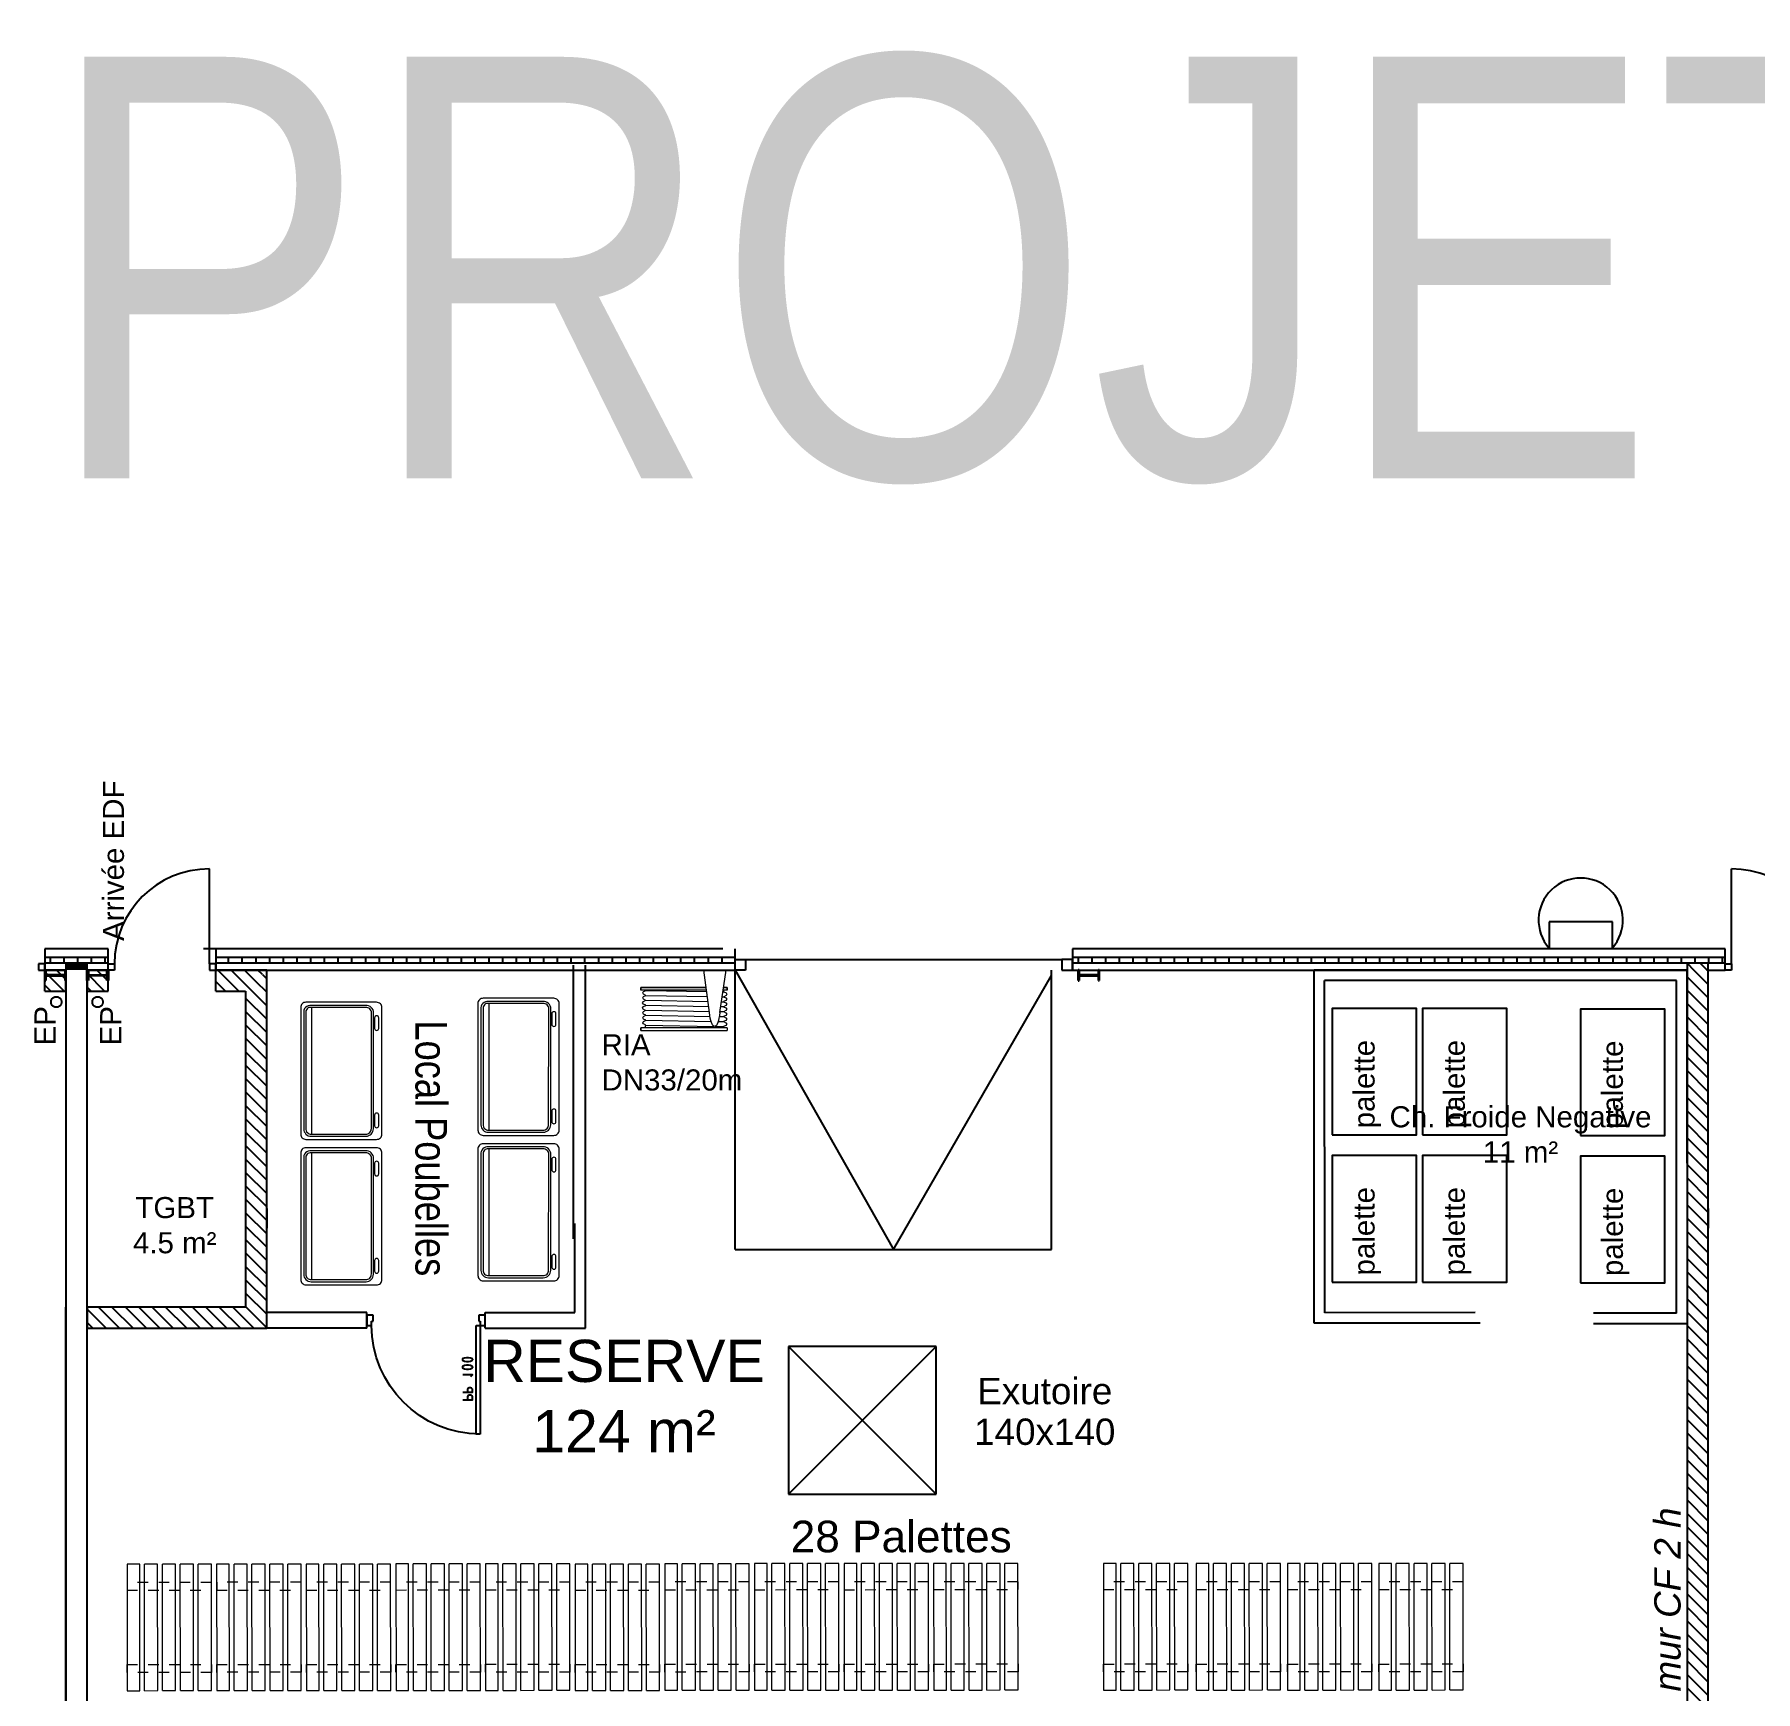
# Model space of a CAD drawing. Header units: millimetres. Extents: x 15590 to 15992, y 1055 to 1132.
# Drawn here: x 15840.6 to 15856.93, y 1108.51 to 1124.23 of the extents above; entities that cross this region are included whole.
import ezdxf

# ---------------------------------------------------------------- set-up
doc = ezdxf.new("R2010")
doc.units = ezdxf.units.MM
doc.header["$MEASUREMENT"] = 0
for name, pattern in [('Cache', [564.444447, 282.222223, -282.222223]), ('CACHE2', [0.1875, 0.125, -0.0625]), ('Tirets', [0.004586, 0.002822, -0.001764])]:
    doc.linetypes.add(name, pattern=pattern)
doc.layers.get('0').update_dxf_attribs({"lineweight": 9})
for name, color, linetype in [('03_Projet', 7, 'Continuous'), ('05_Textes', 7, 'Continuous'), ('59', 7, 'Continuous'), ('AEP-PTT-EDF', 7, 'Continuous'), ('Cotation', 7, 'Continuous'), ('EP', 7, 'Continuous'), ('FAMILLES', 8, 'Continuous'), ('frais', 5, 'Continuous'), ('le cartouche', 7, 'Continuous'), ('Mobilier', 252, 'Continuous'), ('murs exterieurs.P', 7, 'Continuous'), ('murs interieurs.P', 7, 'Continuous'), ('objet', 7, 'Continuous'), ('palette', 8, 'Continuous'), ('Parois', 7, 'Continuous'), ('structure', 7, 'Continuous'), ('surgeles', 4, 'Continuous'), ('texte.VETTI', 7, 'Continuous')]:
    doc.layers.add(name, color=color, linetype=linetype)
for name, color, linetype, lineweight in [('DM cloison', 7, 'Continuous', 9), ('DM Divers', 7, 'Continuous', 9), ('DM RIA', 7, 'Continuous', 9)]:
    doc.layers.add(name, color=color, linetype=linetype, lineweight=lineweight)
doc.styles.add('Arial', font='arial.ttf')
doc.styles.add('Arial Narrow', font='ARIALN.TTF', dxfattribs={"height": 0.3})
doc.styles.add('GENERATED_STYLE_2', font='')
doc.styles.add('GENERATED_STYLE_3', font='')
doc.styles.get("Standard").update_dxf_attribs({"font": 'swiss.ttf', "height": 0.2})
doc.styles.get('GENERATED_STYLE_2').set_extended_font_data('Arial Occidental')
doc.styles.get('GENERATED_STYLE_3').set_extended_font_data('Arial Occidental', italic=True)
pattern_1 = [(135, (15832.56519, 1074.85421), (-0.06363961, -0.06363961), [])]
pattern_2 = [(90, (15832.56519, 1074.85421), (-0.13, 8e-18), []), (180, (15832.56519, 1074.85421), (-8e-18, -0.13), [])]

# ---------------------------------------------------------------- blocks, each defined once
blk = doc.blocks.new('*U47')
at = {"layer": 'DM RIA', "color": 1, "linetype": 'Continuous'}
for p, q in [((313, 0), (104, 0)), ((158, -403), (104, 0)), ((313, 0), (253, -403)), ((-495, -191), (-495, -165)), ((-495, -165), (-495, -191)), ((-495, -165), (116, -165)), ((126, -165), (-495, -165)), ((130, -191), (-495, -191)), ((-447, -287), (144, -297)), ((-446, -191), (-446, -193)), ((-446, -240), (138, -250)), ((-445, -193), (131, -203)), ((269, -300), (291, -300)), ((276, -253), (291, -253)), ((283, -206), (292, -206)), ((325, -191), (285, -191)), ((325, -165), (289, -165)), ((291, -191), (291, -206)), ((296, -165), (325, -165)), ((325, -165), (325, -191)), ((325, -191), (325, -165)), ((-447, -334), (150, -345)), ((-446, -381), (156, -392)), ((-446, -429), (162, -439)), ((-446, -476), (-446, -477)), ((-446, -476), (171, -487)), ((240, -488), (291, -489)), ((250, -441), (291, -442)), ((255, -394), (291, -394)), ((262, -347), (291, -347)), ((291, -347), (291, -347)), ((291, -442), (291, -442)), ((-495, -574), (-495, -548)), ((325, -548), (-495, -548)), ((-495, -548), (-495, -574)), ((-495, -574), (325, -574)), ((-446, -523), (201, -534)), ((210, -534), (291, -536)), ((291, -536), (291, -548)), ((325, -548), (325, -574))]:
    blk.add_line(p, q, dxfattribs=at)
at = {"layer": 'DM RIA', "color": 1, "linetype": 'Continuous', "extrusion": (0, 0, -1)}
for centre, major_axis, start_param, end_param in [((-349, -312), (-128, 2), 5.58648, 6.97989), ((-348, -265), (-128, 2), 5.586496, 6.979875), ((-347, -218), (-128, 2), 5.58648, 6.97989), ((193, -276), (128, 0), 5.586483, 6.979887), ((193, -324), (128, 0), 5.586483, 6.979887), ((194, -229), (128, 0), 5.586483, 6.979887), ((-350, -360), (-128, 2), 5.58648, 6.97989), ((-348, -407), (-128, 2), 5.586491, 6.97988), ((-348, -454), (-128, 2), 5.586496, 6.979875), ((-347, -501), (-128, 2), 5.58648, 6.97989), ((206, -365), (0, -170), 4.940257, 7.626113), ((193, -371), (128, 0), 5.586483, 6.979887), ((193, -418), (128, 0), 5.586483, 6.979887), ((193, -465), (128, 0), 5.586483, 6.979887), ((193, -512), (128, 0), 5.586483, 6.979887), ((-328, -497), (-121, -41), 5.930977, 6.635394)]:
    blk.add_ellipse(centre, major_axis=major_axis, ratio=0.287901, start_param=start_param, end_param=end_param, dxfattribs=at)
blk = doc.blocks.new('RIA 33 20')
at = {"layer": 'DM RIA', "insert": (-608, 627), "char_height": 200, "width": 2384.82, "attachment_point": 1}
blk.add_mtext('{\\fArial|b0|i0|c0|p34;\\C1;RIA\\PDN33/20m}', dxfattribs=at)
blk = doc.blocks.new('Poubelle 1.30x0.77')
at = {"color": 7, "linetype": 'Continuous', "lineweight": 9}
blk.add_line((1.249, 0.668), (0.05, 0.668), dxfattribs=at)
for points in [[(1.25, 0.77), (0.05, 0.77, 0.418752), (0, 0.72), (0, 0.05, 0.431472), (0.05, 0), (1.25, 0, 0.434675), (1.3, 0.05), (1.3, 0.72, 0.441699)], [(0.1, 0.08), (1.199, 0.078, 0.445076), (1.271, 0.155), (1.271, 0.67, 0.499428), (1.198, 0.741), (0.099, 0.741, 0.41626), (0.03, 0.671), (0.03, 0.15, 0.416121)], [(0.104, 0.1), (1.199, 0.098, 0.445076), (1.251, 0.154), (1.251, 0.671, 0.517979), (1.2, 0.721), (0.103, 0.721, 0.45099), (0.05, 0.669), (0.05, 0.154, 0.457206)], [(0.13, 0.03), (0.23, 0.03, 0.999999), (0.23, 0.07), (0.13, 0.07, 0.999998)], [(1.053, 0.03), (1.153, 0.03, 0.999999), (1.153, 0.07), (1.053, 0.07, 0.999998)]]:
    blk.add_lwpolyline(points, format="xyb", close=True, dxfattribs=at)
blk = doc.blocks.new('PP100')
at = {"layer": '59', "color": 105, "linetype": 'Continuous'}
for p, q in [((107.5, 113), (103.5, 113)), ((103.5, 113), (103.5, 10)), ((107.5, 10), (107.5, 113)), ((0, 10), (4.5, 10)), ((0, 0), (0, 10)), ((6, 0), (0, 0)), ((4.5, 10), (4.5, 6)), ((4.5, 6), (6, 6)), ((6, 6), (6, 0)), ((103.5, 10), (107.5, 10)), ((106, 6), (107.5, 6)), ((106, 0), (106, 6)), ((112, 0), (106, 0)), ((107.5, 6), (107.5, 10)), ((107.5, 10), (112, 10)), ((112, 10), (112, 0))]:
    blk.add_line(p, q, dxfattribs=at)
for points in [[(91, 80.5, 0), (100, 80.5, 0), (100, 77.7, 0), (99.6, 76.8, 0), (99.2, 76.5, 0), (98.3, 76.2, 0), (97, 76.2, 0), (96.2, 76.5, 0), (95.7, 76.8, 0), (95.3, 77.7, 0), (95.3, 80.5, 0)], [(91, 73.3, 0), (100, 73.3, 0), (100, 70.5, 0), (99.6, 69.6, 0), (99.2, 69.3, 0), (98.3, 69, 0), (97, 69, 0), (96.2, 69.3, 0), (95.7, 69.6, 0), (95.3, 70.5, 0), (95.3, 73.3, 0)], [(98.7, 58.2, 0), (99.2, 57.6, 0), (100, 56.7, 0), (91, 56.7, 0)], [(100, 49.8, 0), (99.6, 50.7, 0), (98.3, 51.3, 0), (96.2, 51.7, 0), (94.9, 51.7, 0), (92.7, 51.3, 0), (91.4, 50.7, 0), (91, 49.8, 0), (91, 49.2, 0), (91.4, 48.3, 0), (92.7, 47.7, 0), (94.9, 47.4, 0), (96.2, 47.4, 0), (98.3, 47.7, 0), (99.6, 48.3, 0), (100, 49.2, 0), (100, 49.8, 0)], [(100, 42.6, 0), (99.6, 43.5, 0), (98.3, 44.1, 0), (96.2, 44.5, 0), (94.9, 44.5, 0), (92.7, 44.1, 0), (91.4, 43.5, 0), (91, 42.6, 0), (91, 42, 0), (91.4, 41.1, 0), (92.7, 40.5, 0), (94.9, 40.2, 0), (96.2, 40.2, 0), (98.3, 40.5, 0), (99.6, 41.1, 0), (100, 42, 0), (100, 42.6, 0)]]:
    blk.add_polyline3d(points, dxfattribs=at)
blk.add_arc((107.5, 10), 103, 90, 180, dxfattribs=at)
blk = doc.blocks.new('A$C0ED850CC')
at = {"layer": 'palette'}
blk.add_lwpolyline([(0, 0.8), (0, 0), (1.2, 0), (1.2, 0.8)], close=True, dxfattribs=at)
at = {"layer": 'palette', "insert": (0.063, 0.598), "char_height": 0.2, "width": 0.96772, "attachment_point": 1}
blk.add_mtext('palette', dxfattribs=at)
blk = doc.blocks.new('PALETTE')
at = {"layer": 'frais'}
blk.add_blockref('A$C0ED850CC', (-1.2, 0), dxfattribs=at)
blk = doc.blocks.new('A$C29413FD8')
at = {"layer": 'Mobilier', "color": 34, "linetype": 'Continuous', "lineweight": 9}
for p, q in [((0.125, 1.2), (0, 1.2)), ((0, 1.2), (0, 0)), ((0.125, 1.2), (0.125, 0)), ((0.295, 1.2), (0.17, 1.2)), ((0.17, 1.2), (0.17, 0)), ((0.295, 1.2), (0.295, 0)), ((0.465, 1.2), (0.34, 1.2)), ((0.34, 1.2), (0.34, 0)), ((0.465, 1.2), (0.465, 0)), ((0.635, 1.2), (0.51, 1.2)), ((0.51, 1.2), (0.51, 0)), ((0.635, 1.2), (0.635, 0)), ((0.8, 1.2), (0.68, 1.2)), ((0.68, 1.2), (0.68, 0)), ((0.8, 0), (0.8, 1.2)), ((0, 0), (0.125, 0)), ((0.17, 0), (0.295, 0)), ((0.34, 0), (0.465, 0)), ((0.51, 0), (0.635, 0)), ((0.68, 0), (0.8, 0))]:
    blk.add_line(p, q, dxfattribs=at)
at = {"layer": 'Mobilier', "color": 34, "linetype": 'CACHE2', "lineweight": 9, "ltscale": 0.8}
for points in [[(0, 1.027), (0.8, 1.027), (0.8, 0.953), (0, 0.953)], [(0, 0.173), (0.8, 0.173), (0.8, 0.247), (0, 0.247)]]:
    blk.add_lwpolyline(points, close=True, dxfattribs=at)

msp = doc.modelspace()

# ---------------------------------------------------------------- hatches: boundary and pattern name
at = {"layer": 'murs exterieurs.P', "linetype": 'Continuous', "ltscale": 1000}
h = msp.add_hatch(dxfattribs=at)
h.set_pattern_fill('ISOLANT_POLYSTYRENE_0005', color=256, scale=0.1, angle=90, style=0, pattern_type=2)
h.set_pattern_definition(pattern_2)
h.paths.add_polyline_path([(15841.003, 1115.473), (15840.703, 1115.473), (15840.703, 1115.423), (15841.003, 1115.423)], flags=0)
for points in [[(15840.903, 1115.353), (15841.003, 1115.353), (15841.003, 1115.423), (15840.903, 1115.423)], [(15841.103, 1115.423), (15841.003, 1115.423), (15841.003, 1115.353), (15841.103, 1115.353)]]:
    msp.add_hatch(color=256, dxfattribs=at).paths.add_polyline_path(points, flags=0)
h = msp.add_hatch(dxfattribs=at)
h.set_pattern_fill('ISOLANT_POLYSTYRENE_0005', color=256, scale=0.1, angle=90, style=0, pattern_type=2)
h.set_pattern_definition(pattern_2)
h.paths.add_polyline_path([(15841.303, 1115.473), (15841.003, 1115.473), (15841.003, 1115.423), (15841.303, 1115.423)], flags=0)
h = msp.add_hatch(dxfattribs=at)
h.set_pattern_fill('ISOLANT_POLYSTYRENE_0005', color=256, scale=0.1, angle=90, style=0, pattern_type=2)
h.set_pattern_definition(pattern_2)
h.paths.add_polyline_path([(15847.249, 1115.473), (15842.323, 1115.473), (15842.323, 1115.423), (15847.249, 1115.423)], flags=0)
h = msp.add_hatch(dxfattribs=at)
h.set_pattern_fill('ISOLANT_POLYSTYRENE_0005', color=256, scale=0.1, angle=90, style=0, pattern_type=2)
h.set_pattern_definition(pattern_2)
h.paths.add_polyline_path([(15856.639, 1115.473), (15850.449, 1115.473), (15850.449, 1115.423), (15856.639, 1115.423)], flags=0)
h = msp.add_hatch(dxfattribs=at)
h.set_pattern_fill('BRIQUES_DE_PAREMENT_0005', color=256, scale=0.1, angle=90, style=0, pattern_type=2)
h.set_pattern_definition(pattern_1)
h.paths.add_polyline_path([(15856.278, 1115.353), (15856.478, 1115.353), (15856.478, 1115.423), (15856.278, 1115.423)], flags=0)
at = {"layer": 'murs interieurs.P', "linetype": 'Continuous', "ltscale": 1000}
h = msp.add_hatch(dxfattribs=at)
h.set_pattern_fill('BRIQUES_DE_PAREMENT_0005', color=256, scale=0.1, angle=90, style=0, pattern_type=2)
h.set_pattern_definition(pattern_1)
h.paths.add_polyline_path([(15840.703, 1115.353), (15840.703, 1115.153), (15840.903, 1115.153), (15840.903, 1115.353)], flags=0)
h = msp.add_hatch(dxfattribs=at)
h.set_pattern_fill('BRIQUES_DE_PAREMENT_0005', color=256, scale=0.1, angle=90, style=0, pattern_type=2)
h.set_pattern_definition(pattern_1)
h.paths.add_polyline_path([(15841.103, 1115.353), (15841.103, 1115.153), (15841.303, 1115.153), (15841.303, 1115.353)], flags=0)
h = msp.add_hatch(dxfattribs=at)
h.set_pattern_fill('BRIQUES_DE_PAREMENT_0005', color=256, scale=0.1, angle=90, style=0, pattern_type=2)
h.set_pattern_definition(pattern_1)
h.paths.add_polyline_path([(15842.323, 1115.353), (15842.323, 1115.153), (15842.607, 1115.153), (15842.807, 1115.353)], flags=0)
h = msp.add_hatch(dxfattribs=at)
h.set_pattern_fill('BRIQUES_DE_PAREMENT_0005', color=256, scale=0.1, angle=90, style=0, pattern_type=2)
h.set_pattern_definition(pattern_1)
h.paths.add_polyline_path([(15842.807, 1111.956), (15842.807, 1115.353), (15842.607, 1115.153), (15842.607, 1112.156)], flags=0)
h = msp.add_hatch(dxfattribs=at)
h.set_pattern_fill('BRIQUES_DE_PAREMENT_0005', color=256, scale=0.1, angle=90, style=0, pattern_type=2)
h.set_pattern_definition(pattern_1)
h.paths.add_polyline_path([(15856.478, 1107.054), (15856.478, 1115.353), (15856.278, 1115.353), (15856.278, 1107.254)], flags=0)
h = msp.add_hatch(dxfattribs=at)
h.set_pattern_fill('BRIQUES_DE_PAREMENT_0005', color=256, scale=0.1, angle=90, style=0, pattern_type=2)
h.set_pattern_definition(pattern_1)
h.paths.add_polyline_path([(15842.607, 1112.156), (15841.103, 1112.156), (15841.103, 1111.956), (15842.807, 1111.956)], flags=0)

# ---------------------------------------------------------------- linework, layer by layer
at = {"layer": 'Cotation', "linetype": 'Continuous', "ltscale": 1000}
for p, q in [((15843.773, 1115.553), (15843.585, 1115.553)), ((15842.607, 1113.091), (15842.607, 1112.904)), ((15842.807, 1113.091), (15842.807, 1112.904)), ((15856.278, 1113.091), (15856.278, 1112.904)), ((15856.478, 1113.091), (15856.478, 1112.904))]:
    msp.add_line(p, q, dxfattribs=at)
at = {"layer": 'EP', "linetype": 'Tirets', "ltscale": 1000}
for centre in [(15840.811, 1115.05), (15841.203, 1115.05)]:
    msp.add_circle(centre, 0.05, dxfattribs=at)
at = {"layer": 'murs exterieurs.P', "linetype": 'Continuous', "ltscale": 1000}
for p, q in [((15842.263, 1115.413), (15842.263, 1116.313)), ((15856.699, 1115.413), (15856.699, 1116.313)), ((15840.703, 1115.413), (15840.643, 1115.413)), ((15840.643, 1115.413), (15840.643, 1115.353)), ((15840.703, 1115.553), (15840.703, 1115.473)), ((15841.003, 1115.473), (15840.703, 1115.473)), ((15840.703, 1115.473), (15840.703, 1115.423)), ((15840.703, 1115.353), (15840.703, 1115.413)), ((15840.903, 1115.423), (15840.903, 1115.353)), ((15841.303, 1115.473), (15841.003, 1115.473)), ((15841.103, 1115.353), (15841.103, 1115.423)), ((15841.303, 1115.473), (15841.303, 1115.553)), ((15841.303, 1115.423), (15841.303, 1115.473)), ((15841.303, 1115.413), (15841.363, 1115.413)), ((15841.303, 1115.353), (15841.303, 1115.413)), ((15841.363, 1115.413), (15841.363, 1115.353)), ((15842.323, 1115.413), (15842.263, 1115.413)), ((15842.263, 1115.413), (15842.263, 1115.353)), ((15842.323, 1115.553), (15842.323, 1115.473)), ((15847.249, 1115.473), (15842.323, 1115.473)), ((15842.323, 1115.473), (15842.323, 1115.423)), ((15842.323, 1115.353), (15842.323, 1115.413)), ((15847.249, 1115.473), (15847.249, 1115.553)), ((15847.249, 1115.423), (15847.249, 1115.473)), ((15847.249, 1115.453), (15847.349, 1115.453)), ((15847.249, 1115.353), (15847.249, 1115.453)), ((15847.349, 1115.453), (15847.349, 1115.353)), ((15847.349, 1115.453), (15850.349, 1115.453)), ((15850.449, 1115.453), (15850.349, 1115.453)), ((15850.349, 1115.453), (15850.349, 1115.353)), ((15850.449, 1115.553), (15850.449, 1115.473)), ((15856.639, 1115.473), (15850.449, 1115.473)), ((15850.449, 1115.473), (15850.449, 1115.423)), ((15850.449, 1115.353), (15850.449, 1115.453)), ((15856.278, 1115.423), (15856.278, 1115.353)), ((15856.478, 1115.353), (15856.478, 1115.423)), ((15856.639, 1115.473), (15856.639, 1115.553)), ((15856.639, 1115.423), (15856.639, 1115.473)), ((15856.639, 1115.413), (15856.699, 1115.413)), ((15856.639, 1115.353), (15856.639, 1115.413)), ((15856.699, 1115.413), (15856.699, 1115.353)), ((15840.643, 1115.353), (15840.703, 1115.353)), ((15841.363, 1115.353), (15841.303, 1115.353)), ((15842.263, 1115.353), (15842.323, 1115.353)), ((15847.349, 1115.353), (15847.249, 1115.353)), ((15850.349, 1115.353), (15850.449, 1115.353)), ((15856.699, 1115.353), (15856.639, 1115.353))]:
    msp.add_line(p, q, dxfattribs=at)
at = {"layer": 'murs exterieurs.P', "color": 31, "linetype": 'Continuous', "lineweight": 25, "ltscale": 1000}
for p, q in [((15840.703, 1115.423), (15840.703, 1115.353)), ((15840.703, 1115.423), (15841.003, 1115.423)), ((15841.003, 1115.423), (15841.303, 1115.423)), ((15841.303, 1115.353), (15841.303, 1115.423)), ((15842.323, 1115.423), (15842.323, 1115.353)), ((15842.323, 1115.423), (15847.249, 1115.423)), ((15847.249, 1115.353), (15847.249, 1115.423)), ((15850.449, 1115.423), (15850.449, 1115.353)), ((15850.449, 1115.423), (15856.639, 1115.423)), ((15856.639, 1115.353), (15856.639, 1115.423))]:
    msp.add_line(p, q, dxfattribs=at)
at = {"layer": 'murs exterieurs.P', "linetype": 'Cache', "ltscale": 1000}
for p, q in [((15847.249, 1115.353), (15848.75, 1112.703)), ((15847.25, 1112.703), (15847.25, 1115.353)), ((15848.75, 1112.703), (15850.249, 1115.303)), ((15850.249, 1112.703), (15850.249, 1115.353)), ((15847.25, 1112.703), (15850.249, 1112.703))]:
    msp.add_line(p, q, dxfattribs=at)
at = {"layer": 'murs exterieurs.P', "linetype": 'Continuous', "ltscale": 1000, "flags": 128}
for points in [[(15841.003, 1115.553), (15840.703, 1115.553)], [(15841.303, 1115.553), (15841.003, 1115.553)], [(15847.134, 1115.553), (15842.208, 1115.553)], [(15856.639, 1115.553), (15850.449, 1115.553)], [(15840.903, 1115.353), (15840.903, 1070.704)], [(15841.103, 1070.704), (15841.103, 1115.353)]]:
    msp.add_lwpolyline(points, dxfattribs=at)
at = {"layer": 'murs exterieurs.P', "color": 31, "linetype": 'Continuous', "lineweight": 25, "ltscale": 1000, "flags": 128}
for points in [[(15840.703, 1115.353), (15840.903, 1115.353)], [(15841.103, 1115.353), (15841.303, 1115.353)], [(15842.323, 1115.353), (15847.249, 1115.353)], [(15850.449, 1115.353), (15856.278, 1115.353)], [(15856.478, 1115.353), (15856.639, 1115.353)]]:
    msp.add_lwpolyline(points, dxfattribs=at)
at = {"layer": 'murs exterieurs.P', "linetype": 'Continuous', "ltscale": 1000}
for centre, start, end in [((15842.263, 1115.413), 90, 180), ((15856.699, 1115.413), 0, 90)]:
    msp.add_arc(centre, 0.9, start, end, dxfattribs=at)
at = {"layer": 'murs interieurs.P', "linetype": 'Continuous', "ltscale": 1000}
for p, q in [((15855.569, 1115.81), (15854.969, 1115.81)), ((15854.969, 1115.81), (15854.969, 1115.56)), ((15855.569, 1115.56), (15855.569, 1115.81)), ((15840.703, 1115.153), (15840.703, 1115.353)), ((15840.703, 1115.153), (15840.703, 1115.353)), ((15841.303, 1115.153), (15841.303, 1115.353)), ((15841.303, 1115.153), (15841.303, 1115.353)), ((15842.323, 1115.153), (15842.323, 1115.353)), ((15842.323, 1115.153), (15842.323, 1115.353)), ((15847.757, 1111.781), (15847.757, 1110.381)), ((15849.157, 1111.781), (15847.757, 1111.781)), ((15849.157, 1110.381), (15849.157, 1111.781)), ((15847.757, 1110.381), (15849.157, 1110.381))]:
    msp.add_line(p, q, dxfattribs=at)
at = {"layer": 'murs interieurs.P', "linetype": 'Cache', "ltscale": 1000}
for p, q in [((15849.157, 1110.381), (15847.757, 1111.781)), ((15849.157, 1111.781), (15847.757, 1110.381))]:
    msp.add_line(p, q, dxfattribs=at)
at = {"layer": 'murs interieurs.P', "linetype": 'Continuous', "ltscale": 1000, "flags": 128}
for points in [[(15840.903, 1115.353), (15840.703, 1115.353)], [(15840.903, 1115.153), (15840.903, 1115.353)], [(15841.303, 1115.353), (15841.103, 1115.353)], [(15841.103, 1115.353), (15841.103, 1115.153)], [(15842.807, 1115.353), (15842.323, 1115.353)], [(15842.807, 1111.956), (15842.807, 1115.353)], [(15856.278, 1115.353), (15856.278, 1107.254)], [(15856.478, 1107.054), (15856.478, 1115.353)], [(15840.703, 1115.153), (15840.903, 1115.153)], [(15841.103, 1115.153), (15841.303, 1115.153)], [(15842.323, 1115.153), (15842.607, 1115.153)], [(15842.607, 1115.153), (15842.607, 1112.156)], [(15840.903, 1111.956), (15840.903, 1112.156)], [(15842.607, 1112.156), (15841.103, 1112.156)], [(15841.103, 1112.156), (15841.103, 1111.956)], [(15840.903, 1102.355), (15840.903, 1111.956)], [(15841.103, 1111.956), (15842.807, 1111.956)]]:
    msp.add_lwpolyline(points, dxfattribs=at)
at = {"layer": 'murs interieurs.P', "linetype": 'Continuous', "ltscale": 1000}
msp.add_arc((15855.269, 1115.826), 0.4, 318.2776, 221.7224, dxfattribs=at)
at = {"layer": 'Parois'}
for p, q in [((15843.757, 1112.106), (15842.807, 1112.106)), ((15843.757, 1111.956), (15843.757, 1112.106)), ((15844.877, 1112.106), (15845.73, 1112.104)), ((15844.877, 1111.956), (15844.877, 1112.106)), ((15843.757, 1111.956), (15842.807, 1111.956)), ((15844.877, 1111.956), (15845.83, 1111.956))]:
    msp.add_line(p, q, dxfattribs=at)
at = {"layer": 'structure', "linetype": 'Continuous', "ltscale": 1000}
msp.add_line((15856.318, 1115.553), (15856.13, 1115.553), dxfattribs=at)
at = {"layer": 'structure', "color": 160, "linetype": 'Continuous', "lineweight": 35, "ltscale": 1000}
for p, q in [((15840.712, 1115.353), (15840.703, 1115.353)), ((15840.703, 1115.353), (15840.703, 1115.253)), ((15840.703, 1115.253), (15840.712, 1115.253)), ((15840.712, 1115.312), (15840.712, 1115.353)), ((15840.712, 1115.253), (15840.712, 1115.295)), ((15840.889, 1115.306), (15840.717, 1115.306)), ((15840.717, 1115.301), (15840.889, 1115.301)), ((15840.903, 1115.353), (15840.895, 1115.353)), ((15840.895, 1115.353), (15840.895, 1115.312)), ((15840.895, 1115.295), (15840.895, 1115.253)), ((15840.895, 1115.253), (15840.903, 1115.253)), ((15840.903, 1115.253), (15840.903, 1115.353)), ((15841.103, 1115.353), (15841.112, 1115.353)), ((15841.103, 1115.253), (15841.103, 1115.353)), ((15841.112, 1115.253), (15841.103, 1115.253)), ((15841.112, 1115.353), (15841.112, 1115.312)), ((15841.112, 1115.295), (15841.112, 1115.253)), ((15841.117, 1115.306), (15841.289, 1115.306)), ((15841.289, 1115.301), (15841.117, 1115.301)), ((15841.295, 1115.312), (15841.295, 1115.353)), ((15841.295, 1115.353), (15841.303, 1115.353)), ((15841.295, 1115.253), (15841.295, 1115.295)), ((15841.303, 1115.253), (15841.295, 1115.253)), ((15841.303, 1115.353), (15841.303, 1115.253)), ((15850.512, 1115.353), (15850.503, 1115.353)), ((15850.503, 1115.353), (15850.503, 1115.253)), ((15850.503, 1115.253), (15850.512, 1115.253)), ((15850.512, 1115.312), (15850.512, 1115.353)), ((15850.512, 1115.253), (15850.512, 1115.295)), ((15850.689, 1115.306), (15850.517, 1115.306)), ((15850.517, 1115.301), (15850.689, 1115.301)), ((15850.703, 1115.353), (15850.695, 1115.353)), ((15850.695, 1115.353), (15850.695, 1115.312)), ((15850.695, 1115.295), (15850.695, 1115.253)), ((15850.695, 1115.253), (15850.703, 1115.253)), ((15850.703, 1115.253), (15850.703, 1115.353))]:
    msp.add_line(p, q, dxfattribs=at)
for centre, start, end in [((15840.717, 1115.312), 180, 270), ((15840.717, 1115.295), 90, 180), ((15840.889, 1115.312), 270, 0), ((15840.889, 1115.295), 0, 90), ((15841.117, 1115.312), 180, 270), ((15841.117, 1115.295), 90, 180), ((15841.289, 1115.312), 270, 0), ((15841.289, 1115.295), 0, 90), ((15850.517, 1115.312), 180, 270), ((15850.517, 1115.295), 90, 180), ((15850.689, 1115.312), 270, 0), ((15850.689, 1115.295), 0, 90)]:
    msp.add_arc(centre, 0.0056, start, end, dxfattribs=at)
at = {"layer": 'surgeles', "color": 0}
for p, q in [((15845.715, 1112.805), (15845.715, 1115.399)), ((15845.83, 1112.95), (15845.831, 1115.399)), ((15845.73, 1112.104), (15845.73, 1112.95)), ((15845.83, 1111.956), (15845.83, 1112.95))]:
    msp.add_line(p, q, dxfattribs=at)
at = {"layer": 'surgeles'}
for p, q in [((15856.277, 1115.353), (15852.74, 1115.353)), ((15852.741, 1112.004), (15852.74, 1115.353)), ((15852.841, 1112.103), (15852.84, 1115.253)), ((15856.177, 1115.253), (15852.84, 1115.253)), ((15856.178, 1112.097), (15856.178, 1115.253)), ((15856.278, 1113.52), (15856.278, 1115.353)), ((15854.314, 1112.004), (15852.741, 1112.004)), ((15854.269, 1112.104), (15852.841, 1112.103)), ((15856.178, 1112.097), (15855.389, 1112.097)), ((15856.278, 1111.997), (15855.389, 1111.997))]:
    msp.add_line(p, q, dxfattribs=at)

# ---------------------------------------------------------------- block references
at = {"rotation": 180.046047387986}
for p in [(15842.282, 1109.718), (15843.132, 1109.719), (15843.982, 1109.719), (15844.832, 1109.72), (15845.682, 1109.721), (15846.532, 1109.719), (15847.382, 1109.722), (15848.232, 1109.723), (15849.082, 1109.723), (15849.932, 1109.724), (15851.542, 1109.724), (15852.421, 1109.724), (15853.287, 1109.724), (15854.153, 1109.724)]:
    msp.add_blockref('A$C29413FD8', p, dxfattribs=at)
at = {"layer": '03_Projet', "rotation": 89.99999999999997}
for p in [(15845.58, 1113.785), (15843.899, 1113.747), (15843.899, 1112.367), (15845.58, 1112.405)]:
    msp.add_blockref('Poubelle 1.30x0.77', p, dxfattribs=at)
at = {"layer": 'DM cloison', "xscale": 0.001, "yscale": 0.001, "zscale": 0.001}
for name, p in [('*U47', (15846.849, 1115.353)), ('RIA 33 20', (15846.59, 1114.117))]:
    msp.add_blockref(name, p, dxfattribs=at)
at = {"layer": 'objet', "rotation": 90}
for p in [(15853.712, 1114.989), (15854.568, 1114.989), (15856.067, 1114.983), (15853.712, 1113.593), (15854.568, 1113.593), (15856.067, 1113.587)]:
    msp.add_blockref('PALETTE', p, dxfattribs=at)
at = {"layer": 'surgeles', "color": 5, "xscale": -0.00999999999839929, "yscale": 0.00999999999839929, "zscale": 0.00999999999839929, "rotation": 180}
msp.add_blockref('PP100', (15843.757, 1112.081), dxfattribs=at)

# ---------------------------------------------------------------- texts
at = {"layer": '05_Textes', "insert": (15844.517, 1113.662), "char_height": 0.3, "width": 2.66616, "attachment_point": 2, "rotation": 270, "style": 'Arial Narrow'}
msp.add_mtext('Local Poubelles', dxfattribs=at)
at = {"layer": 'AEP-PTT-EDF', "linetype": 'Continuous', "insert": (15841.354, 1116.39), "char_height": 0.2, "attachment_point": 5, "rotation": 90, "style": 'GENERATED_STYLE_2'}
msp.add_mtext('{Arrivée EDF}', dxfattribs=at)
at = {"layer": 'DM Divers', "width": 3.36104, "attachment_point": 2}
for s, insert, char_height in [('{\\C1;Ch. Froide Negative\\P11 m²}', (15854.698, 1114.061), 0.2), ('{\\C1;TGBT\\P4.5 m²}', (15841.934, 1113.2), 0.2), ('{\\C1;RESERVE\\P124 m²}', (15846.195, 1111.846), 0.4)]:
    msp.add_mtext(s, dxfattribs=dict(at, insert=insert, char_height=char_height))
at = {"layer": 'EP', "linetype": 'Continuous', "char_height": 0.2, "attachment_point": 5, "rotation": 90, "style": 'GENERATED_STYLE_2'}
for insert in [(15840.704, 1114.825), (15841.327, 1114.825)]:
    msp.add_mtext('{EP}', dxfattribs=dict(at, insert=insert))
at = {"layer": 'FAMILLES', "color": 0, "insert": (15847.776, 1110.13), "char_height": 0.3, "width": 7.36144, "attachment_point": 1, "style": 'Arial'}
msp.add_mtext('28 Palettes', dxfattribs=at)
at = {"layer": 'le cartouche', "color": 1, "style": 'Arial Narrow'}
msp.add_text('PROJET V2bis', height=4, dxfattribs=at).set_placement((15840.702, 1120.016))
at = {"layer": 'murs interieurs.P', "linetype": 'Continuous', "insert": (15850.186, 1111.165), "char_height": 0.25, "attachment_point": 5, "line_spacing_factor": 0.925552, "style": 'GENERATED_STYLE_2'}
msp.add_mtext('{Exutoire\\P140x140}', dxfattribs=at)
at = {"layer": 'texte.VETTI', "linetype": 'Continuous', "insert": (15856.093, 1109.382), "char_height": 0.25, "attachment_point": 5, "rotation": 90, "style": 'GENERATED_STYLE_3'}
msp.add_mtext('{mur CF 2 h}', dxfattribs=at)

doc.saveas('drawing.dxf')
